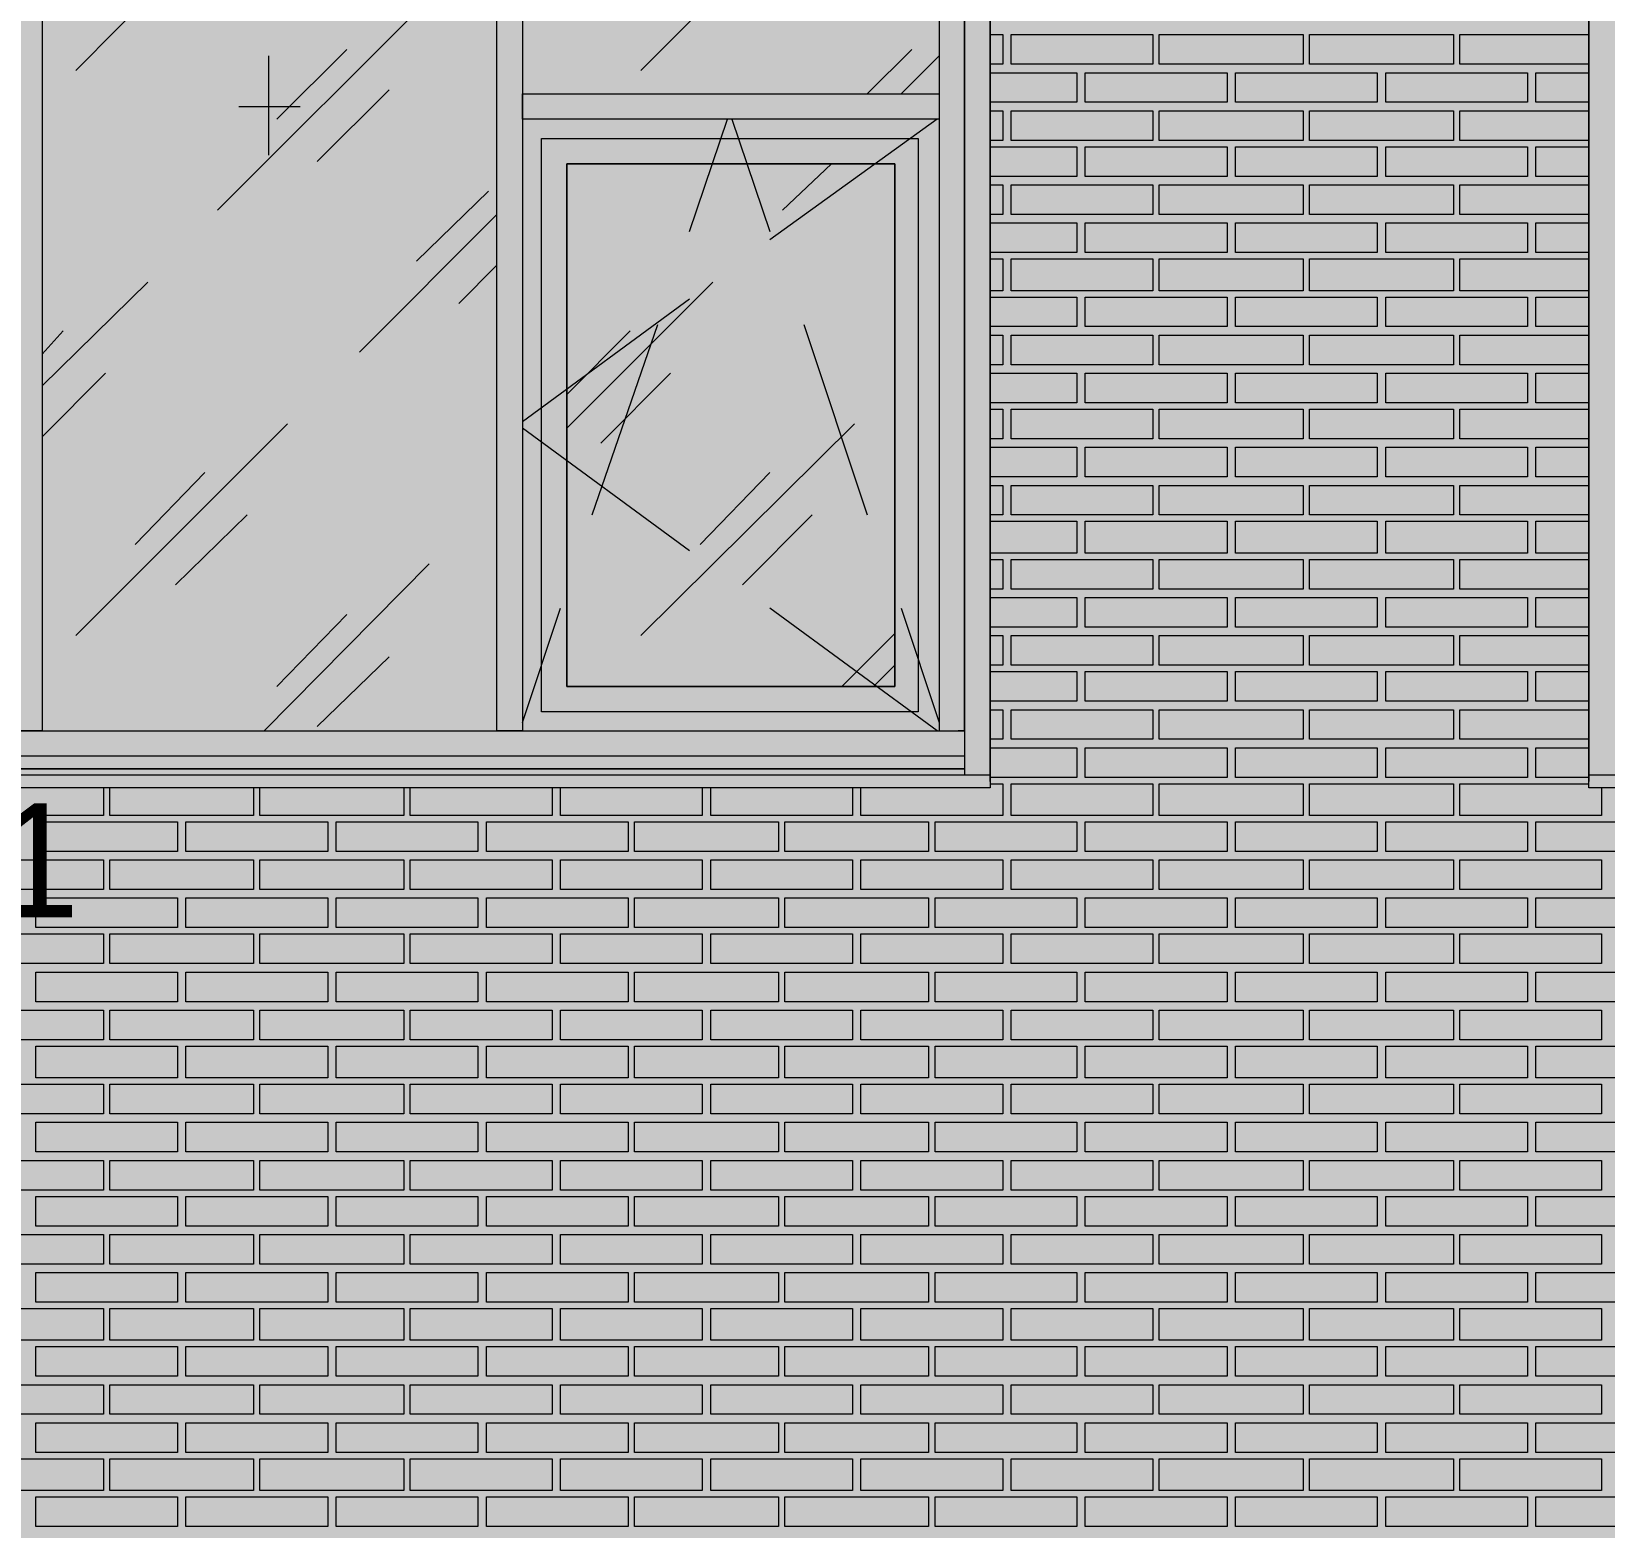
# Model space of a CAD drawing. Header units: millimetres. Extents: x -28928 to 100580, y -22867 to 36490.
# Drawn here: x 37872 to 41017, y 19599 to 22590 of the extents above; entities that cross this region are included whole.
import ezdxf

# ---------------------------------------------------------------- set-up
doc = ezdxf.new("R2010")
doc.units = ezdxf.units.MM
doc.layers.add('PDF _Геометрия', color=7, linetype='Continuous', true_color=0x8f8e8d)
doc.layers.add('PDF _Сплошная заливка', color=7, linetype='Continuous', true_color=0xffffff)
doc.layers.add('PDF _Текст', color=7, linetype='Continuous')

msp = doc.modelspace()

# ---------------------------------------------------------------- hatches: boundary and pattern name
at = {"layer": 'PDF _Сплошная заливка', "true_color": 0xdcd6cf, "transparency": 33554559}
msp.add_hatch(color=254, dxfattribs=at).paths.add_polyline_path([(19133.7, 30089.1), (19133.7, 16343.4), (52641.4, 16343.4), (52641.4, 30089.1)])

# ---------------------------------------------------------------- linework, layer by layer
at = {"layer": 'PDF _Геометрия', "color": 7, "lineweight": 9}
for points in [[(34990.7, 23789.5), (39788.4, 23789.5), (39788.4, 21090.3), (39788.4, 21166.4), (39788.4, 22439.9), (39788.4, 23713.4), (39788.4, 23789.5), (39737.6, 23789.5), (39737.6, 23713.4), (39737.6, 22439.9), (39737.6, 23738.7), (39686.8, 23738.7), (39686.8, 22439.9), (39686.8, 21191.8), (39737.6, 21191.8), (39737.6, 22439.9), (39737.6, 21166.4), (39737.6, 21103)], [(41036.4, 23789.5), (40985.7, 23789.5), (40985.7, 23713.4), (40985.7, 22439.9), (40985.7, 21166.4), (40985.7, 21090.3), (40985.7, 23789.5), (42783.7, 23789.5)], [(37960.7, 22511.8), (38383.7, 22939.1)], [(39090.3, 22511.8), (39517.6, 22939.1)], [(38244.1, 22232.6), (38667.2, 22655.7)], [(38362.6, 22414.5), (38502.2, 22554.1)], [(39543, 22465.3), (39631.8, 22554.1)], [(38345.7, 22541.4), (38345.7, 22342.6)], [(39610.7, 22465.3), (39686.8, 22541.4)], [(38443, 22329.9), (38586.8, 22473.7)], [(38286.4, 22439.9), (38409.1, 22439.9)], [(39187.6, 22190.3), (39263.7, 22414.5)], [(39272.2, 22414.5), (39348.4, 22190.3)], [(39682.6, 22414.5), (39348.4, 22173.4)], [(39373.7, 22232.6), (39471.1, 22325.7)], [(38641.8, 22131), (38785.7, 22270.7)], [(38527.6, 21949.1), (38802.6, 22224.1)], [(38726.4, 22046.4), (38802.6, 22122.6)], [(37893, 21881.4), (38104.5, 22088.7)], [(38942.2, 21796.8), (39234.1, 22088.7)], [(39187.6, 22054.9), (38853.4, 21809.5)], [(37893, 21944.9), (37935.3, 21991.4)], [(38942.2, 21864.5), (39069.1, 21991.4)], [(38993, 21623.4), (39124.1, 22004.1)], [(39416.1, 22004.1), (39543, 21623.4)], [(37893, 21779.9), (38019.9, 21906.8)], [(39009.9, 21767.2), (39149.5, 21906.8)], [(37960.7, 21382.2), (38383.7, 21805.3)], [(39187.6, 21551.4), (38853.4, 21796.8)], [(39090.3, 21382.2), (39517.6, 21805.3)], [(38079.1, 21564.1), (38218.7, 21708)], [(39208.7, 21564.1), (39348.4, 21708)], [(38159.5, 21483.7), (38303.4, 21623.4)], [(39293.4, 21483.7), (39433, 21623.4)], [(38337.2, 21191.8), (38667.2, 21526)], [(38362.6, 21280.7), (38502.2, 21424.5)], [(38853.4, 21208.7), (38929.5, 21437.2)], [(39682.6, 21191.8), (39348.4, 21437.2)], [(39610.7, 21437.2), (39686.8, 21208.7)], [(39492.2, 21280.7), (39598, 21386.4)], [(38443, 21200.3), (38586.8, 21339.9)], [(39555.7, 21280.7), (39598, 21323)], [(39712.2, 21141), (38828, 21141), (37867.6, 21141), (36907.2, 21141), (35946.8, 21141), (35062.6, 21141), (35041.4, 21141), (35041.4, 21191.8), (35062.6, 21191.8), (35946.8, 21191.8), (36907.2, 21191.8), (37867.6, 21191.8), (38828, 21191.8), (39712.2, 21191.8)], [(39737.6, 21191.8), (39724.9, 21191.8)], [(39737.6, 21141), (35041.4, 21141)], [(39788.4, 21107.2), (39788.4, 21103), (34990.7, 21103), (34990.7, 21107.2)], [(39737.6, 21115.7), (35041.4, 21115.7), (39737.6, 21115.7)], [(39737.6, 21115.7), (35041.4, 21115.7)], [(42783.7, 21103), (40985.7, 21103), (40985.7, 21107.2)], [(39788.4, 21103), (39788.4, 21077.6), (34990.7, 21077.6), (34990.7, 21103)], [(39788.4, 21086), (39788.4, 21077.6)], [(42783.7, 21077.6), (40985.7, 21077.6), (40985.7, 21103)], [(40985.7, 21077.6), (40985.7, 21086)]]:
    msp.add_lwpolyline(points, dxfattribs=at)
for points in [[(37842.2, 22439.9), (37842.2, 23738.7), (37893, 23738.7), (37893, 22439.9), (37893, 21191.8), (37842.2, 21191.8)], [(38802.6, 22439.9), (38802.6, 23738.7), (38853.4, 23738.7), (38853.4, 22439.9), (38853.4, 21191.8), (38802.6, 21191.8)], [(39686.8, 22414.5), (38853.4, 22414.5), (38853.4, 22465.3), (39686.8, 22465.3)], [(38891.4, 22376.4), (39644.5, 22376.4), (39644.5, 21229.9), (38891.4, 21229.9)], [(39644.5, 22376.4), (39644.5, 21229.9), (38891.4, 21229.9), (38891.4, 22376.4)], [(39598, 22325.7), (38942.2, 22325.7), (38942.2, 21280.7), (39598, 21280.7)], [(38942.2, 21280.7), (38942.2, 22325.7), (39598, 22325.7), (39598, 21280.7)]]:
    msp.add_lwpolyline(points, close=True, dxfattribs=at)
at = {"layer": 'PDF _Геометрия', "lineweight": 9}
for points in [[(39788.4, 22583.7), (39813.7, 22583.7), (39813.7, 22524.5), (39788.4, 22524.5)], [(40985.7, 22524.5), (40727.6, 22524.5), (40727.6, 22583.7), (40985.7, 22583.7)], [(39788.4, 22507.6), (39822.2, 22507.6), (39961.8, 22507.6), (39961.8, 22448.4), (39822.2, 22448.4), (39788.4, 22448.4)], [(40985.7, 22448.4), (40879.9, 22448.4), (40879.9, 22507.6), (40985.7, 22507.6)], [(39788.4, 22431.4), (39813.7, 22431.4), (39813.7, 22372.2), (39788.4, 22372.2)], [(40985.7, 22372.2), (40727.6, 22372.2), (40727.6, 22431.4), (40985.7, 22431.4)], [(39788.4, 22359.5), (39822.2, 22359.5), (39961.8, 22359.5), (39961.8, 22300.3), (39822.2, 22300.3), (39788.4, 22300.3)], [(40985.7, 22300.3), (40879.9, 22300.3), (40879.9, 22359.5), (40985.7, 22359.5)], [(39788.4, 22283.4), (39813.7, 22283.4), (39813.7, 22224.1), (39788.4, 22224.1)], [(40985.7, 22224.1), (40727.6, 22224.1), (40727.6, 22283.4), (40985.7, 22283.4)], [(39788.4, 22207.2), (39822.2, 22207.2), (39961.8, 22207.2), (39961.8, 22148), (39822.2, 22148), (39788.4, 22148)], [(40985.7, 22148), (40879.9, 22148), (40879.9, 22207.2), (40985.7, 22207.2)], [(39788.4, 22135.3), (39813.7, 22135.3), (39813.7, 22071.8), (39788.4, 22071.8)], [(40985.7, 22071.8), (40727.6, 22071.8), (40727.6, 22135.3), (40985.7, 22135.3)], [(39788.4, 22059.1), (39822.2, 22059.1), (39961.8, 22059.1), (39961.8, 21999.9), (39822.2, 21999.9), (39788.4, 21999.9)], [(40985.7, 21999.9), (40879.9, 21999.9), (40879.9, 22059.1), (40985.7, 22059.1)], [(39788.4, 21983), (39813.7, 21983), (39813.7, 21923.7), (39788.4, 21923.7)], [(40985.7, 21923.7), (40727.6, 21923.7), (40727.6, 21983), (40985.7, 21983)], [(39788.4, 21906.8), (39822.2, 21906.8), (39961.8, 21906.8), (39961.8, 21847.6), (39822.2, 21847.6), (39788.4, 21847.6)], [(40985.7, 21847.6), (40879.9, 21847.6), (40879.9, 21906.8), (40985.7, 21906.8)], [(39788.4, 21834.9), (39813.7, 21834.9), (39813.7, 21775.7), (39788.4, 21775.7)], [(40985.7, 21775.7), (40727.6, 21775.7), (40727.6, 21834.9), (40985.7, 21834.9)], [(39788.4, 21758.7), (39822.2, 21758.7), (39961.8, 21758.7), (39961.8, 21699.5), (39822.2, 21699.5), (39788.4, 21699.5)], [(40985.7, 21699.5), (40879.9, 21699.5), (40879.9, 21758.7), (40985.7, 21758.7)], [(39788.4, 21682.6), (39813.7, 21682.6), (39813.7, 21623.4), (39788.4, 21623.4)], [(40985.7, 21623.4), (40727.6, 21623.4), (40727.6, 21682.6), (40985.7, 21682.6)], [(39788.4, 21610.7), (39822.2, 21610.7), (39961.8, 21610.7), (39961.8, 21547.2), (39822.2, 21547.2), (39788.4, 21547.2)], [(40985.7, 21547.2), (40879.9, 21547.2), (40879.9, 21610.7), (40985.7, 21610.7)], [(39788.4, 21534.5), (39813.7, 21534.5), (39813.7, 21475.3), (39788.4, 21475.3)], [(40985.7, 21475.3), (40727.6, 21475.3), (40727.6, 21534.5), (40985.7, 21534.5)], [(39788.4, 21458.4), (39822.2, 21458.4), (39961.8, 21458.4), (39961.8, 21399.1), (39822.2, 21399.1), (39788.4, 21399.1)], [(40985.7, 21399.1), (40879.9, 21399.1), (40879.9, 21458.4), (40985.7, 21458.4)], [(39788.4, 21382.2), (39813.7, 21382.2), (39813.7, 21323), (39788.4, 21323)], [(40985.7, 21323), (40727.6, 21323), (40727.6, 21382.2), (40985.7, 21382.2)], [(39788.4, 21310.3), (39822.2, 21310.3), (39961.8, 21310.3), (39961.8, 21251), (39822.2, 21251), (39788.4, 21251)], [(40985.7, 21251), (40879.9, 21251), (40879.9, 21310.3), (40985.7, 21310.3)], [(39788.4, 21234.1), (39813.7, 21234.1), (39813.7, 21174.9), (39788.4, 21174.9)], [(40985.7, 21174.9), (40727.6, 21174.9), (40727.6, 21234.1), (40985.7, 21234.1)], [(39788.4, 21158), (39822.2, 21158), (39961.8, 21158), (39961.8, 21098.7), (39822.2, 21098.7), (39788.4, 21098.7)], [(40985.7, 21098.7), (40879.9, 21098.7), (40879.9, 21158), (40985.7, 21158)], [(38015.7, 21077.6), (38015.7, 21022.6), (37732.2, 21022.6), (37732.2, 21077.6)], [(38316.1, 21077.6), (38316.1, 21022.6), (38028.4, 21022.6), (38028.4, 21077.6)], [(38616.4, 21077.6), (38616.4, 21022.6), (38328.7, 21022.6), (38328.7, 21077.6)], [(38912.6, 21077.6), (38912.6, 21022.6), (38629.1, 21022.6), (38629.1, 21077.6)], [(39213, 21077.6), (39213, 21022.6), (38929.5, 21022.6), (38929.5, 21077.6)], [(39513.4, 21077.6), (39513.4, 21022.6), (39229.9, 21022.6), (39229.9, 21077.6)], [(39788.4, 21086), (39813.7, 21086), (39813.7, 21022.6), (39530.3, 21022.6), (39530.3, 21077.6)], [(41011.1, 21077.6), (41011.1, 21022.6), (40727.6, 21022.6), (40727.6, 21086), (40985.7, 21086)]]:
    msp.add_lwpolyline(points, dxfattribs=at)
for points in [[(40114.1, 22583.7), (40114.1, 22524.5), (39830.7, 22524.5), (39830.7, 22583.7)], [(40414.5, 22583.7), (40414.5, 22524.5), (40126.8, 22524.5), (40126.8, 22583.7)], [(40714.9, 22583.7), (40714.9, 22524.5), (40427.2, 22524.5), (40427.2, 22583.7)], [(40262.2, 22448.4), (40122.6, 22448.4), (39978.7, 22448.4), (39978.7, 22507.6), (40122.6, 22507.6), (40262.2, 22507.6)], [(40562.6, 22448.4), (40423, 22448.4), (40279.1, 22448.4), (40279.1, 22507.6), (40423, 22507.6), (40562.6, 22507.6)], [(40863, 22448.4), (40719.1, 22448.4), (40579.5, 22448.4), (40579.5, 22507.6), (40719.1, 22507.6), (40863, 22507.6)], [(40114.1, 22431.4), (40114.1, 22372.2), (39830.7, 22372.2), (39830.7, 22431.4)], [(40414.5, 22431.4), (40414.5, 22372.2), (40126.8, 22372.2), (40126.8, 22431.4)], [(40714.9, 22431.4), (40714.9, 22372.2), (40427.2, 22372.2), (40427.2, 22431.4)], [(40262.2, 22300.3), (40122.6, 22300.3), (39978.7, 22300.3), (39978.7, 22359.5), (40122.6, 22359.5), (40262.2, 22359.5)], [(40562.6, 22300.3), (40423, 22300.3), (40279.1, 22300.3), (40279.1, 22359.5), (40423, 22359.5), (40562.6, 22359.5)], [(40863, 22300.3), (40719.1, 22300.3), (40579.5, 22300.3), (40579.5, 22359.5), (40719.1, 22359.5), (40863, 22359.5)], [(40114.1, 22283.4), (40114.1, 22224.1), (39830.7, 22224.1), (39830.7, 22283.4)], [(40414.5, 22283.4), (40414.5, 22224.1), (40126.8, 22224.1), (40126.8, 22283.4)], [(40714.9, 22283.4), (40714.9, 22224.1), (40427.2, 22224.1), (40427.2, 22283.4)], [(40262.2, 22148), (40122.6, 22148), (39978.7, 22148), (39978.7, 22207.2), (40122.6, 22207.2), (40262.2, 22207.2)], [(40562.6, 22148), (40423, 22148), (40279.1, 22148), (40279.1, 22207.2), (40423, 22207.2), (40562.6, 22207.2)], [(40863, 22148), (40719.1, 22148), (40579.5, 22148), (40579.5, 22207.2), (40719.1, 22207.2), (40863, 22207.2)], [(40114.1, 22135.3), (40114.1, 22071.8), (39830.7, 22071.8), (39830.7, 22135.3)], [(40414.5, 22135.3), (40414.5, 22071.8), (40126.8, 22071.8), (40126.8, 22135.3)], [(40714.9, 22135.3), (40714.9, 22071.8), (40427.2, 22071.8), (40427.2, 22135.3)], [(40262.2, 21999.9), (40122.6, 21999.9), (39978.7, 21999.9), (39978.7, 22059.1), (40122.6, 22059.1), (40262.2, 22059.1)], [(40562.6, 21999.9), (40423, 21999.9), (40279.1, 21999.9), (40279.1, 22059.1), (40423, 22059.1), (40562.6, 22059.1)], [(40863, 21999.9), (40719.1, 21999.9), (40579.5, 21999.9), (40579.5, 22059.1), (40719.1, 22059.1), (40863, 22059.1)], [(40114.1, 21983), (40114.1, 21923.7), (39830.7, 21923.7), (39830.7, 21983)], [(40414.5, 21983), (40414.5, 21923.7), (40126.8, 21923.7), (40126.8, 21983)], [(40714.9, 21983), (40714.9, 21923.7), (40427.2, 21923.7), (40427.2, 21983)], [(40262.2, 21847.6), (40122.6, 21847.6), (39978.7, 21847.6), (39978.7, 21906.8), (40122.6, 21906.8), (40262.2, 21906.8)], [(40562.6, 21847.6), (40423, 21847.6), (40279.1, 21847.6), (40279.1, 21906.8), (40423, 21906.8), (40562.6, 21906.8)], [(40863, 21847.6), (40719.1, 21847.6), (40579.5, 21847.6), (40579.5, 21906.8), (40719.1, 21906.8), (40863, 21906.8)], [(40114.1, 21834.9), (40114.1, 21775.7), (39830.7, 21775.7), (39830.7, 21834.9)], [(40414.5, 21834.9), (40414.5, 21775.7), (40126.8, 21775.7), (40126.8, 21834.9)], [(40714.9, 21834.9), (40714.9, 21775.7), (40427.2, 21775.7), (40427.2, 21834.9)], [(40262.2, 21699.5), (40122.6, 21699.5), (39978.7, 21699.5), (39978.7, 21758.7), (40122.6, 21758.7), (40262.2, 21758.7)], [(40562.6, 21699.5), (40423, 21699.5), (40279.1, 21699.5), (40279.1, 21758.7), (40423, 21758.7), (40562.6, 21758.7)], [(40863, 21699.5), (40719.1, 21699.5), (40579.5, 21699.5), (40579.5, 21758.7), (40719.1, 21758.7), (40863, 21758.7)], [(40114.1, 21682.6), (40114.1, 21623.4), (39830.7, 21623.4), (39830.7, 21682.6)], [(40414.5, 21682.6), (40414.5, 21623.4), (40126.8, 21623.4), (40126.8, 21682.6)], [(40714.9, 21682.6), (40714.9, 21623.4), (40427.2, 21623.4), (40427.2, 21682.6)], [(40262.2, 21547.2), (40122.6, 21547.2), (39978.7, 21547.2), (39978.7, 21610.7), (40122.6, 21610.7), (40262.2, 21610.7)], [(40562.6, 21547.2), (40423, 21547.2), (40279.1, 21547.2), (40279.1, 21610.7), (40423, 21610.7), (40562.6, 21610.7)], [(40863, 21547.2), (40719.1, 21547.2), (40579.5, 21547.2), (40579.5, 21610.7), (40719.1, 21610.7), (40863, 21610.7)], [(40114.1, 21534.5), (40114.1, 21475.3), (39830.7, 21475.3), (39830.7, 21534.5)], [(40414.5, 21534.5), (40414.5, 21475.3), (40126.8, 21475.3), (40126.8, 21534.5)], [(40714.9, 21534.5), (40714.9, 21475.3), (40427.2, 21475.3), (40427.2, 21534.5)], [(40262.2, 21399.1), (40122.6, 21399.1), (39978.7, 21399.1), (39978.7, 21458.4), (40122.6, 21458.4), (40262.2, 21458.4)], [(40562.6, 21399.1), (40423, 21399.1), (40279.1, 21399.1), (40279.1, 21458.4), (40423, 21458.4), (40562.6, 21458.4)], [(40863, 21399.1), (40719.1, 21399.1), (40579.5, 21399.1), (40579.5, 21458.4), (40719.1, 21458.4), (40863, 21458.4)], [(40114.1, 21382.2), (40114.1, 21323), (39830.7, 21323), (39830.7, 21382.2)], [(40414.5, 21382.2), (40414.5, 21323), (40126.8, 21323), (40126.8, 21382.2)], [(40714.9, 21382.2), (40714.9, 21323), (40427.2, 21323), (40427.2, 21382.2)], [(40262.2, 21251), (40122.6, 21251), (39978.7, 21251), (39978.7, 21310.3), (40122.6, 21310.3), (40262.2, 21310.3)], [(40562.6, 21251), (40423, 21251), (40279.1, 21251), (40279.1, 21310.3), (40423, 21310.3), (40562.6, 21310.3)], [(40863, 21251), (40719.1, 21251), (40579.5, 21251), (40579.5, 21310.3), (40719.1, 21310.3), (40863, 21310.3)], [(40114.1, 21234.1), (40114.1, 21174.9), (39830.7, 21174.9), (39830.7, 21234.1)], [(40414.5, 21234.1), (40414.5, 21174.9), (40126.8, 21174.9), (40126.8, 21234.1)], [(40714.9, 21234.1), (40714.9, 21174.9), (40427.2, 21174.9), (40427.2, 21234.1)], [(40262.2, 21098.7), (40122.6, 21098.7), (39978.7, 21098.7), (39978.7, 21158), (40122.6, 21158), (40262.2, 21158)], [(40562.6, 21098.7), (40423, 21098.7), (40279.1, 21098.7), (40279.1, 21158), (40423, 21158), (40562.6, 21158)], [(40863, 21098.7), (40719.1, 21098.7), (40579.5, 21098.7), (40579.5, 21158), (40719.1, 21158), (40863, 21158)], [(40114.1, 21086), (40114.1, 21022.6), (39830.7, 21022.6), (39830.7, 21086)], [(40414.5, 21086), (40414.5, 21022.6), (40126.8, 21022.6), (40126.8, 21086)], [(40714.9, 21086), (40714.9, 21022.6), (40427.2, 21022.6), (40427.2, 21086)], [(38163.7, 20950.7), (38024.1, 20950.7), (37880.3, 20950.7), (37880.3, 21009.9), (38024.1, 21009.9), (38163.7, 21009.9)], [(38464.1, 20950.7), (38320.3, 20950.7), (38180.7, 20950.7), (38180.7, 21009.9), (38320.3, 21009.9), (38464.1, 21009.9)], [(38764.5, 20950.7), (38620.7, 20950.7), (38481.1, 20950.7), (38481.1, 21009.9), (38620.7, 21009.9), (38764.5, 21009.9)], [(39064.9, 20950.7), (38921.1, 20950.7), (38781.4, 20950.7), (38781.4, 21009.9), (38921.1, 21009.9), (39064.9, 21009.9)], [(39365.3, 20950.7), (39221.4, 20950.7), (39077.6, 20950.7), (39077.6, 21009.9), (39221.4, 21009.9), (39365.3, 21009.9)], [(39665.7, 20950.7), (39521.8, 20950.7), (39378, 20950.7), (39378, 21009.9), (39521.8, 21009.9), (39665.7, 21009.9)], [(39961.8, 20950.7), (39822.2, 20950.7), (39678.4, 20950.7), (39678.4, 21009.9), (39822.2, 21009.9), (39961.8, 21009.9)], [(40262.2, 20950.7), (40122.6, 20950.7), (39978.7, 20950.7), (39978.7, 21009.9), (40122.6, 21009.9), (40262.2, 21009.9)], [(40562.6, 20950.7), (40423, 20950.7), (40279.1, 20950.7), (40279.1, 21009.9), (40423, 21009.9), (40562.6, 21009.9)], [(40863, 20950.7), (40719.1, 20950.7), (40579.5, 20950.7), (40579.5, 21009.9), (40719.1, 21009.9), (40863, 21009.9)], [(41163.4, 20950.7), (41019.5, 20950.7), (40879.9, 20950.7), (40879.9, 21009.9), (41019.5, 21009.9), (41163.4, 21009.9)], [(38015.7, 20933.7), (38015.7, 20874.5), (37732.2, 20874.5), (37732.2, 20933.7)], [(38316.1, 20933.7), (38316.1, 20874.5), (38028.4, 20874.5), (38028.4, 20933.7)], [(38616.4, 20933.7), (38616.4, 20874.5), (38328.7, 20874.5), (38328.7, 20933.7)], [(38912.6, 20933.7), (38912.6, 20874.5), (38629.1, 20874.5), (38629.1, 20933.7)], [(39213, 20933.7), (39213, 20874.5), (38929.5, 20874.5), (38929.5, 20933.7)], [(39513.4, 20933.7), (39513.4, 20874.5), (39229.9, 20874.5), (39229.9, 20933.7)], [(39813.7, 20933.7), (39813.7, 20874.5), (39530.3, 20874.5), (39530.3, 20933.7)], [(40114.1, 20933.7), (40114.1, 20874.5), (39830.7, 20874.5), (39830.7, 20933.7)], [(40414.5, 20933.7), (40414.5, 20874.5), (40126.8, 20874.5), (40126.8, 20933.7)], [(40714.9, 20933.7), (40714.9, 20874.5), (40427.2, 20874.5), (40427.2, 20933.7)], [(41011.1, 20933.7), (41011.1, 20874.5), (40727.6, 20874.5), (40727.6, 20933.7)], [(38163.7, 20798.4), (38024.1, 20798.4), (37880.3, 20798.4), (37880.3, 20857.6), (38024.1, 20857.6), (38163.7, 20857.6)], [(38464.1, 20798.4), (38320.3, 20798.4), (38180.7, 20798.4), (38180.7, 20857.6), (38320.3, 20857.6), (38464.1, 20857.6)], [(38764.5, 20798.4), (38620.7, 20798.4), (38481.1, 20798.4), (38481.1, 20857.6), (38620.7, 20857.6), (38764.5, 20857.6)], [(39064.9, 20798.4), (38921.1, 20798.4), (38781.4, 20798.4), (38781.4, 20857.6), (38921.1, 20857.6), (39064.9, 20857.6)], [(39365.3, 20798.4), (39221.4, 20798.4), (39077.6, 20798.4), (39077.6, 20857.6), (39221.4, 20857.6), (39365.3, 20857.6)], [(39665.7, 20798.4), (39521.8, 20798.4), (39378, 20798.4), (39378, 20857.6), (39521.8, 20857.6), (39665.7, 20857.6)], [(39961.8, 20798.4), (39822.2, 20798.4), (39678.4, 20798.4), (39678.4, 20857.6), (39822.2, 20857.6), (39961.8, 20857.6)], [(40262.2, 20798.4), (40122.6, 20798.4), (39978.7, 20798.4), (39978.7, 20857.6), (40122.6, 20857.6), (40262.2, 20857.6)], [(40562.6, 20798.4), (40423, 20798.4), (40279.1, 20798.4), (40279.1, 20857.6), (40423, 20857.6), (40562.6, 20857.6)], [(40863, 20798.4), (40719.1, 20798.4), (40579.5, 20798.4), (40579.5, 20857.6), (40719.1, 20857.6), (40863, 20857.6)], [(41163.4, 20798.4), (41019.5, 20798.4), (40879.9, 20798.4), (40879.9, 20857.6), (41019.5, 20857.6), (41163.4, 20857.6)], [(38015.7, 20785.7), (38015.7, 20726.4), (37732.2, 20726.4), (37732.2, 20785.7)], [(38316.1, 20785.7), (38316.1, 20726.4), (38028.4, 20726.4), (38028.4, 20785.7)], [(38616.4, 20785.7), (38616.4, 20726.4), (38328.7, 20726.4), (38328.7, 20785.7)], [(38912.6, 20785.7), (38912.6, 20726.4), (38629.1, 20726.4), (38629.1, 20785.7)], [(39213, 20785.7), (39213, 20726.4), (38929.5, 20726.4), (38929.5, 20785.7)], [(39513.4, 20785.7), (39513.4, 20726.4), (39229.9, 20726.4), (39229.9, 20785.7)], [(39813.7, 20785.7), (39813.7, 20726.4), (39530.3, 20726.4), (39530.3, 20785.7)], [(40114.1, 20785.7), (40114.1, 20726.4), (39830.7, 20726.4), (39830.7, 20785.7)], [(40414.5, 20785.7), (40414.5, 20726.4), (40126.8, 20726.4), (40126.8, 20785.7)], [(40714.9, 20785.7), (40714.9, 20726.4), (40427.2, 20726.4), (40427.2, 20785.7)], [(41011.1, 20785.7), (41011.1, 20726.4), (40727.6, 20726.4), (40727.6, 20785.7)], [(38163.7, 20650.3), (38024.1, 20650.3), (37880.3, 20650.3), (37880.3, 20709.5), (38024.1, 20709.5), (38163.7, 20709.5)], [(38464.1, 20650.3), (38320.3, 20650.3), (38180.7, 20650.3), (38180.7, 20709.5), (38320.3, 20709.5), (38464.1, 20709.5)], [(38764.5, 20650.3), (38620.7, 20650.3), (38481.1, 20650.3), (38481.1, 20709.5), (38620.7, 20709.5), (38764.5, 20709.5)], [(39064.9, 20650.3), (38921.1, 20650.3), (38781.4, 20650.3), (38781.4, 20709.5), (38921.1, 20709.5), (39064.9, 20709.5)], [(39365.3, 20650.3), (39221.4, 20650.3), (39077.6, 20650.3), (39077.6, 20709.5), (39221.4, 20709.5), (39365.3, 20709.5)], [(39665.7, 20650.3), (39521.8, 20650.3), (39378, 20650.3), (39378, 20709.5), (39521.8, 20709.5), (39665.7, 20709.5)], [(39961.8, 20650.3), (39822.2, 20650.3), (39678.4, 20650.3), (39678.4, 20709.5), (39822.2, 20709.5), (39961.8, 20709.5)], [(40262.2, 20650.3), (40122.6, 20650.3), (39978.7, 20650.3), (39978.7, 20709.5), (40122.6, 20709.5), (40262.2, 20709.5)], [(40562.6, 20650.3), (40423, 20650.3), (40279.1, 20650.3), (40279.1, 20709.5), (40423, 20709.5), (40562.6, 20709.5)], [(40863, 20650.3), (40719.1, 20650.3), (40579.5, 20650.3), (40579.5, 20709.5), (40719.1, 20709.5), (40863, 20709.5)], [(41163.4, 20650.3), (41019.5, 20650.3), (40879.9, 20650.3), (40879.9, 20709.5), (41019.5, 20709.5), (41163.4, 20709.5)], [(38015.7, 20633.4), (38015.7, 20574.1), (37732.2, 20574.1), (37732.2, 20633.4)], [(38316.1, 20633.4), (38316.1, 20574.1), (38028.4, 20574.1), (38028.4, 20633.4)], [(38616.4, 20633.4), (38616.4, 20574.1), (38328.7, 20574.1), (38328.7, 20633.4)], [(38912.6, 20633.4), (38912.6, 20574.1), (38629.1, 20574.1), (38629.1, 20633.4)], [(39213, 20633.4), (39213, 20574.1), (38929.5, 20574.1), (38929.5, 20633.4)], [(39513.4, 20633.4), (39513.4, 20574.1), (39229.9, 20574.1), (39229.9, 20633.4)], [(39813.7, 20633.4), (39813.7, 20574.1), (39530.3, 20574.1), (39530.3, 20633.4)], [(40114.1, 20633.4), (40114.1, 20574.1), (39830.7, 20574.1), (39830.7, 20633.4)], [(40414.5, 20633.4), (40414.5, 20574.1), (40126.8, 20574.1), (40126.8, 20633.4)], [(40714.9, 20633.4), (40714.9, 20574.1), (40427.2, 20574.1), (40427.2, 20633.4)], [(41011.1, 20633.4), (41011.1, 20574.1), (40727.6, 20574.1), (40727.6, 20633.4)], [(38163.7, 20498), (38024.1, 20498), (37880.3, 20498), (37880.3, 20561.4), (38024.1, 20561.4), (38163.7, 20561.4)], [(38464.1, 20498), (38320.3, 20498), (38180.7, 20498), (38180.7, 20561.4), (38320.3, 20561.4), (38464.1, 20561.4)], [(38764.5, 20498), (38620.7, 20498), (38481.1, 20498), (38481.1, 20561.4), (38620.7, 20561.4), (38764.5, 20561.4)], [(39064.9, 20498), (38921.1, 20498), (38781.4, 20498), (38781.4, 20561.4), (38921.1, 20561.4), (39064.9, 20561.4)], [(39365.3, 20498), (39221.4, 20498), (39077.6, 20498), (39077.6, 20561.4), (39221.4, 20561.4), (39365.3, 20561.4)], [(39665.7, 20498), (39521.8, 20498), (39378, 20498), (39378, 20561.4), (39521.8, 20561.4), (39665.7, 20561.4)], [(39961.8, 20498), (39822.2, 20498), (39678.4, 20498), (39678.4, 20561.4), (39822.2, 20561.4), (39961.8, 20561.4)], [(40262.2, 20498), (40122.6, 20498), (39978.7, 20498), (39978.7, 20561.4), (40122.6, 20561.4), (40262.2, 20561.4)], [(40562.6, 20498), (40423, 20498), (40279.1, 20498), (40279.1, 20561.4), (40423, 20561.4), (40562.6, 20561.4)], [(40863, 20498), (40719.1, 20498), (40579.5, 20498), (40579.5, 20561.4), (40719.1, 20561.4), (40863, 20561.4)], [(41163.4, 20498), (41019.5, 20498), (40879.9, 20498), (40879.9, 20561.4), (41019.5, 20561.4), (41163.4, 20561.4)], [(38015.7, 20485.3), (38015.7, 20426), (37732.2, 20426), (37732.2, 20485.3)], [(38316.1, 20485.3), (38316.1, 20426), (38028.4, 20426), (38028.4, 20485.3)], [(38616.4, 20485.3), (38616.4, 20426), (38328.7, 20426), (38328.7, 20485.3)], [(38912.6, 20485.3), (38912.6, 20426), (38629.1, 20426), (38629.1, 20485.3)], [(39213, 20485.3), (39213, 20426), (38929.5, 20426), (38929.5, 20485.3)], [(39513.4, 20485.3), (39513.4, 20426), (39229.9, 20426), (39229.9, 20485.3)], [(39813.7, 20485.3), (39813.7, 20426), (39530.3, 20426), (39530.3, 20485.3)], [(40114.1, 20485.3), (40114.1, 20426), (39830.7, 20426), (39830.7, 20485.3)], [(40414.5, 20485.3), (40414.5, 20426), (40126.8, 20426), (40126.8, 20485.3)], [(40714.9, 20485.3), (40714.9, 20426), (40427.2, 20426), (40427.2, 20485.3)], [(41011.1, 20485.3), (41011.1, 20426), (40727.6, 20426), (40727.6, 20485.3)], [(38163.7, 20349.9), (38024.1, 20349.9), (37880.3, 20349.9), (37880.3, 20409.1), (38024.1, 20409.1), (38163.7, 20409.1)], [(38464.1, 20349.9), (38320.3, 20349.9), (38180.7, 20349.9), (38180.7, 20409.1), (38320.3, 20409.1), (38464.1, 20409.1)], [(38764.5, 20349.9), (38620.7, 20349.9), (38481.1, 20349.9), (38481.1, 20409.1), (38620.7, 20409.1), (38764.5, 20409.1)], [(39064.9, 20349.9), (38921.1, 20349.9), (38781.4, 20349.9), (38781.4, 20409.1), (38921.1, 20409.1), (39064.9, 20409.1)], [(39365.3, 20349.9), (39221.4, 20349.9), (39077.6, 20349.9), (39077.6, 20409.1), (39221.4, 20409.1), (39365.3, 20409.1)], [(39665.7, 20349.9), (39521.8, 20349.9), (39378, 20349.9), (39378, 20409.1), (39521.8, 20409.1), (39665.7, 20409.1)], [(39961.8, 20349.9), (39822.2, 20349.9), (39678.4, 20349.9), (39678.4, 20409.1), (39822.2, 20409.1), (39961.8, 20409.1)], [(40262.2, 20349.9), (40122.6, 20349.9), (39978.7, 20349.9), (39978.7, 20409.1), (40122.6, 20409.1), (40262.2, 20409.1)], [(40562.6, 20349.9), (40423, 20349.9), (40279.1, 20349.9), (40279.1, 20409.1), (40423, 20409.1), (40562.6, 20409.1)], [(40863, 20349.9), (40719.1, 20349.9), (40579.5, 20349.9), (40579.5, 20409.1), (40719.1, 20409.1), (40863, 20409.1)], [(41163.4, 20349.9), (41019.5, 20349.9), (40879.9, 20349.9), (40879.9, 20409.1), (41019.5, 20409.1), (41163.4, 20409.1)], [(38015.7, 20333), (38015.7, 20273.7), (37732.2, 20273.7), (37732.2, 20333)], [(38316.1, 20333), (38316.1, 20273.7), (38028.4, 20273.7), (38028.4, 20333)], [(38616.4, 20333), (38616.4, 20273.7), (38328.7, 20273.7), (38328.7, 20333)], [(38912.6, 20333), (38912.6, 20273.7), (38629.1, 20273.7), (38629.1, 20333)], [(39213, 20333), (39213, 20273.7), (38929.5, 20273.7), (38929.5, 20333)], [(39513.4, 20333), (39513.4, 20273.7), (39229.9, 20273.7), (39229.9, 20333)], [(39813.7, 20333), (39813.7, 20273.7), (39530.3, 20273.7), (39530.3, 20333)], [(40114.1, 20333), (40114.1, 20273.7), (39830.7, 20273.7), (39830.7, 20333)], [(40414.5, 20333), (40414.5, 20273.7), (40126.8, 20273.7), (40126.8, 20333)], [(40714.9, 20333), (40714.9, 20273.7), (40427.2, 20273.7), (40427.2, 20333)], [(41011.1, 20333), (41011.1, 20273.7), (40727.6, 20273.7), (40727.6, 20333)], [(38163.7, 20201.8), (38024.1, 20201.8), (37880.3, 20201.8), (37880.3, 20261), (38024.1, 20261), (38163.7, 20261)], [(38464.1, 20201.8), (38320.3, 20201.8), (38180.7, 20201.8), (38180.7, 20261), (38320.3, 20261), (38464.1, 20261)], [(38764.5, 20201.8), (38620.7, 20201.8), (38481.1, 20201.8), (38481.1, 20261), (38620.7, 20261), (38764.5, 20261)], [(39064.9, 20201.8), (38921.1, 20201.8), (38781.4, 20201.8), (38781.4, 20261), (38921.1, 20261), (39064.9, 20261)], [(39365.3, 20201.8), (39221.4, 20201.8), (39077.6, 20201.8), (39077.6, 20261), (39221.4, 20261), (39365.3, 20261)], [(39665.7, 20201.8), (39521.8, 20201.8), (39378, 20201.8), (39378, 20261), (39521.8, 20261), (39665.7, 20261)], [(39961.8, 20201.8), (39822.2, 20201.8), (39678.4, 20201.8), (39678.4, 20261), (39822.2, 20261), (39961.8, 20261)], [(40262.2, 20201.8), (40122.6, 20201.8), (39978.7, 20201.8), (39978.7, 20261), (40122.6, 20261), (40262.2, 20261)], [(40562.6, 20201.8), (40423, 20201.8), (40279.1, 20201.8), (40279.1, 20261), (40423, 20261), (40562.6, 20261)], [(40863, 20201.8), (40719.1, 20201.8), (40579.5, 20201.8), (40579.5, 20261), (40719.1, 20261), (40863, 20261)], [(41163.4, 20201.8), (41019.5, 20201.8), (40879.9, 20201.8), (40879.9, 20261), (41019.5, 20261), (41163.4, 20261)], [(38015.7, 20184.9), (38015.7, 20125.7), (37732.2, 20125.7), (37732.2, 20184.9)], [(38316.1, 20184.9), (38316.1, 20125.7), (38028.4, 20125.7), (38028.4, 20184.9)], [(38616.4, 20184.9), (38616.4, 20125.7), (38328.7, 20125.7), (38328.7, 20184.9)], [(38912.6, 20184.9), (38912.6, 20125.7), (38629.1, 20125.7), (38629.1, 20184.9)], [(39213, 20184.9), (39213, 20125.7), (38929.5, 20125.7), (38929.5, 20184.9)], [(39513.4, 20184.9), (39513.4, 20125.7), (39229.9, 20125.7), (39229.9, 20184.9)], [(39813.7, 20184.9), (39813.7, 20125.7), (39530.3, 20125.7), (39530.3, 20184.9)], [(40114.1, 20184.9), (40114.1, 20125.7), (39830.7, 20125.7), (39830.7, 20184.9)], [(40414.5, 20184.9), (40414.5, 20125.7), (40126.8, 20125.7), (40126.8, 20184.9)], [(40714.9, 20184.9), (40714.9, 20125.7), (40427.2, 20125.7), (40427.2, 20184.9)], [(41011.1, 20184.9), (41011.1, 20125.7), (40727.6, 20125.7), (40727.6, 20184.9)], [(38163.7, 20049.5), (38024.1, 20049.5), (37880.3, 20049.5), (37880.3, 20108.7), (38024.1, 20108.7), (38163.7, 20108.7)], [(38464.1, 20049.5), (38320.3, 20049.5), (38180.7, 20049.5), (38180.7, 20108.7), (38320.3, 20108.7), (38464.1, 20108.7)], [(38764.5, 20049.5), (38620.7, 20049.5), (38481.1, 20049.5), (38481.1, 20108.7), (38620.7, 20108.7), (38764.5, 20108.7)], [(39064.9, 20049.5), (38921.1, 20049.5), (38781.4, 20049.5), (38781.4, 20108.7), (38921.1, 20108.7), (39064.9, 20108.7)], [(39365.3, 20049.5), (39221.4, 20049.5), (39077.6, 20049.5), (39077.6, 20108.7), (39221.4, 20108.7), (39365.3, 20108.7)], [(39665.7, 20049.5), (39521.8, 20049.5), (39378, 20049.5), (39378, 20108.7), (39521.8, 20108.7), (39665.7, 20108.7)], [(39961.8, 20049.5), (39822.2, 20049.5), (39678.4, 20049.5), (39678.4, 20108.7), (39822.2, 20108.7), (39961.8, 20108.7)], [(40262.2, 20049.5), (40122.6, 20049.5), (39978.7, 20049.5), (39978.7, 20108.7), (40122.6, 20108.7), (40262.2, 20108.7)], [(40562.6, 20049.5), (40423, 20049.5), (40279.1, 20049.5), (40279.1, 20108.7), (40423, 20108.7), (40562.6, 20108.7)], [(40863, 20049.5), (40719.1, 20049.5), (40579.5, 20049.5), (40579.5, 20108.7), (40719.1, 20108.7), (40863, 20108.7)], [(41163.4, 20049.5), (41019.5, 20049.5), (40879.9, 20049.5), (40879.9, 20108.7), (41019.5, 20108.7), (41163.4, 20108.7)], [(38015.7, 20036.8), (38015.7, 19973.4), (37732.2, 19973.4), (37732.2, 20036.8)], [(38316.1, 20036.8), (38316.1, 19973.4), (38028.4, 19973.4), (38028.4, 20036.8)], [(38616.4, 20036.8), (38616.4, 19973.4), (38328.7, 19973.4), (38328.7, 20036.8)], [(38912.6, 20036.8), (38912.6, 19973.4), (38629.1, 19973.4), (38629.1, 20036.8)], [(39213, 20036.8), (39213, 19973.4), (38929.5, 19973.4), (38929.5, 20036.8)], [(39513.4, 20036.8), (39513.4, 19973.4), (39229.9, 19973.4), (39229.9, 20036.8)], [(39813.7, 20036.8), (39813.7, 19973.4), (39530.3, 19973.4), (39530.3, 20036.8)], [(40114.1, 20036.8), (40114.1, 19973.4), (39830.7, 19973.4), (39830.7, 20036.8)], [(40414.5, 20036.8), (40414.5, 19973.4), (40126.8, 19973.4), (40126.8, 20036.8)], [(40714.9, 20036.8), (40714.9, 19973.4), (40427.2, 19973.4), (40427.2, 20036.8)], [(41011.1, 20036.8), (41011.1, 19973.4), (40727.6, 19973.4), (40727.6, 20036.8)], [(38163.7, 19901.4), (38024.1, 19901.4), (37880.3, 19901.4), (37880.3, 19960.7), (38024.1, 19960.7), (38163.7, 19960.7)], [(38464.1, 19901.4), (38320.3, 19901.4), (38180.7, 19901.4), (38180.7, 19960.7), (38320.3, 19960.7), (38464.1, 19960.7)], [(38764.5, 19901.4), (38620.7, 19901.4), (38481.1, 19901.4), (38481.1, 19960.7), (38620.7, 19960.7), (38764.5, 19960.7)], [(39064.9, 19901.4), (38921.1, 19901.4), (38781.4, 19901.4), (38781.4, 19960.7), (38921.1, 19960.7), (39064.9, 19960.7)], [(39365.3, 19901.4), (39221.4, 19901.4), (39077.6, 19901.4), (39077.6, 19960.7), (39221.4, 19960.7), (39365.3, 19960.7)], [(39665.7, 19901.4), (39521.8, 19901.4), (39378, 19901.4), (39378, 19960.7), (39521.8, 19960.7), (39665.7, 19960.7)], [(39961.8, 19901.4), (39822.2, 19901.4), (39678.4, 19901.4), (39678.4, 19960.7), (39822.2, 19960.7), (39961.8, 19960.7)], [(40262.2, 19901.4), (40122.6, 19901.4), (39978.7, 19901.4), (39978.7, 19960.7), (40122.6, 19960.7), (40262.2, 19960.7)], [(40562.6, 19901.4), (40423, 19901.4), (40279.1, 19901.4), (40279.1, 19960.7), (40423, 19960.7), (40562.6, 19960.7)], [(40863, 19901.4), (40719.1, 19901.4), (40579.5, 19901.4), (40579.5, 19960.7), (40719.1, 19960.7), (40863, 19960.7)], [(41163.4, 19901.4), (41019.5, 19901.4), (40879.9, 19901.4), (40879.9, 19960.7), (41019.5, 19960.7), (41163.4, 19960.7)], [(38015.7, 19884.5), (38015.7, 19825.3), (37732.2, 19825.3), (37732.2, 19884.5)], [(38316.1, 19884.5), (38316.1, 19825.3), (38028.4, 19825.3), (38028.4, 19884.5)], [(38616.4, 19884.5), (38616.4, 19825.3), (38328.7, 19825.3), (38328.7, 19884.5)], [(38912.6, 19884.5), (38912.6, 19825.3), (38629.1, 19825.3), (38629.1, 19884.5)], [(39213, 19884.5), (39213, 19825.3), (38929.5, 19825.3), (38929.5, 19884.5)], [(39513.4, 19884.5), (39513.4, 19825.3), (39229.9, 19825.3), (39229.9, 19884.5)], [(39813.7, 19884.5), (39813.7, 19825.3), (39530.3, 19825.3), (39530.3, 19884.5)], [(40114.1, 19884.5), (40114.1, 19825.3), (39830.7, 19825.3), (39830.7, 19884.5)], [(40414.5, 19884.5), (40414.5, 19825.3), (40126.8, 19825.3), (40126.8, 19884.5)], [(40714.9, 19884.5), (40714.9, 19825.3), (40427.2, 19825.3), (40427.2, 19884.5)], [(41011.1, 19884.5), (41011.1, 19825.3), (40727.6, 19825.3), (40727.6, 19884.5)], [(38163.7, 19749.1), (38024.1, 19749.1), (37880.3, 19749.1), (37880.3, 19808.4), (38024.1, 19808.4), (38163.7, 19808.4)], [(38464.1, 19749.1), (38320.3, 19749.1), (38180.7, 19749.1), (38180.7, 19808.4), (38320.3, 19808.4), (38464.1, 19808.4)], [(38764.5, 19749.1), (38620.7, 19749.1), (38481.1, 19749.1), (38481.1, 19808.4), (38620.7, 19808.4), (38764.5, 19808.4)], [(39064.9, 19749.1), (38921.1, 19749.1), (38781.4, 19749.1), (38781.4, 19808.4), (38921.1, 19808.4), (39064.9, 19808.4)], [(39365.3, 19749.1), (39221.4, 19749.1), (39077.6, 19749.1), (39077.6, 19808.4), (39221.4, 19808.4), (39365.3, 19808.4)], [(39665.7, 19749.1), (39521.8, 19749.1), (39378, 19749.1), (39378, 19808.4), (39521.8, 19808.4), (39665.7, 19808.4)], [(39961.8, 19749.1), (39822.2, 19749.1), (39678.4, 19749.1), (39678.4, 19808.4), (39822.2, 19808.4), (39961.8, 19808.4)], [(40262.2, 19749.1), (40122.6, 19749.1), (39978.7, 19749.1), (39978.7, 19808.4), (40122.6, 19808.4), (40262.2, 19808.4)], [(40562.6, 19749.1), (40423, 19749.1), (40279.1, 19749.1), (40279.1, 19808.4), (40423, 19808.4), (40562.6, 19808.4)], [(40863, 19749.1), (40719.1, 19749.1), (40579.5, 19749.1), (40579.5, 19808.4), (40719.1, 19808.4), (40863, 19808.4)], [(41163.4, 19749.1), (41019.5, 19749.1), (40879.9, 19749.1), (40879.9, 19808.4), (41019.5, 19808.4), (41163.4, 19808.4)], [(38015.7, 19736.4), (38015.7, 19673), (37732.2, 19673), (37732.2, 19736.4)], [(38316.1, 19736.4), (38316.1, 19673), (38028.4, 19673), (38028.4, 19736.4)], [(38616.4, 19736.4), (38616.4, 19673), (38328.7, 19673), (38328.7, 19736.4)], [(38912.6, 19736.4), (38912.6, 19673), (38629.1, 19673), (38629.1, 19736.4)], [(39213, 19736.4), (39213, 19673), (38929.5, 19673), (38929.5, 19736.4)], [(39513.4, 19736.4), (39513.4, 19673), (39229.9, 19673), (39229.9, 19736.4)], [(39813.7, 19736.4), (39813.7, 19673), (39530.3, 19673), (39530.3, 19736.4)], [(40114.1, 19736.4), (40114.1, 19673), (39830.7, 19673), (39830.7, 19736.4)], [(40414.5, 19736.4), (40414.5, 19673), (40126.8, 19673), (40126.8, 19736.4)], [(40714.9, 19736.4), (40714.9, 19673), (40427.2, 19673), (40427.2, 19736.4)], [(41011.1, 19736.4), (41011.1, 19673), (40727.6, 19673), (40727.6, 19736.4)], [(38163.7, 19601), (38024.1, 19601), (37880.3, 19601), (37880.3, 19660.3), (38024.1, 19660.3), (38163.7, 19660.3)], [(38464.1, 19601), (38320.3, 19601), (38180.7, 19601), (38180.7, 19660.3), (38320.3, 19660.3), (38464.1, 19660.3)], [(38764.5, 19601), (38620.7, 19601), (38481.1, 19601), (38481.1, 19660.3), (38620.7, 19660.3), (38764.5, 19660.3)], [(39064.9, 19601), (38921.1, 19601), (38781.4, 19601), (38781.4, 19660.3), (38921.1, 19660.3), (39064.9, 19660.3)], [(39365.3, 19601), (39221.4, 19601), (39077.6, 19601), (39077.6, 19660.3), (39221.4, 19660.3), (39365.3, 19660.3)], [(39665.7, 19601), (39521.8, 19601), (39378, 19601), (39378, 19660.3), (39521.8, 19660.3), (39665.7, 19660.3)], [(39961.8, 19601), (39822.2, 19601), (39678.4, 19601), (39678.4, 19660.3), (39822.2, 19660.3), (39961.8, 19660.3)], [(40262.2, 19601), (40122.6, 19601), (39978.7, 19601), (39978.7, 19660.3), (40122.6, 19660.3), (40262.2, 19660.3)], [(40562.6, 19601), (40423, 19601), (40279.1, 19601), (40279.1, 19660.3), (40423, 19660.3), (40562.6, 19660.3)], [(40863, 19601), (40719.1, 19601), (40579.5, 19601), (40579.5, 19660.3), (40719.1, 19660.3), (40863, 19660.3)], [(41163.4, 19601), (41019.5, 19601), (40879.9, 19601), (40879.9, 19660.3), (41019.5, 19660.3), (41163.4, 19660.3)]]:
    msp.add_lwpolyline(points, close=True, dxfattribs=at)
at = {"layer": 'PDF _Сплошная заливка', "lineweight": 9, "transparency": 33554559}
for points in [[(37893, 23688), (37893, 21191.8), (38802.6, 23688), (38802.6, 21191.8)], [(38853.4, 23688), (38853.4, 22465.3), (39686.8, 23688), (39686.8, 22465.3)], [(38942.2, 22325.7), (38942.2, 21280.7), (39598, 22325.7), (39598, 21280.7)]]:
    msp.add_solid(points, dxfattribs=at)

# ---------------------------------------------------------------- texts
at = {"layer": 'PDF _Текст', "insert": (37074.5, 20931.4), "char_height": 227.71, "attachment_point": 4, "style": ''}
msp.add_mtext('ОТЛ-1', dxfattribs=at)

doc.saveas('drawing.dxf')
